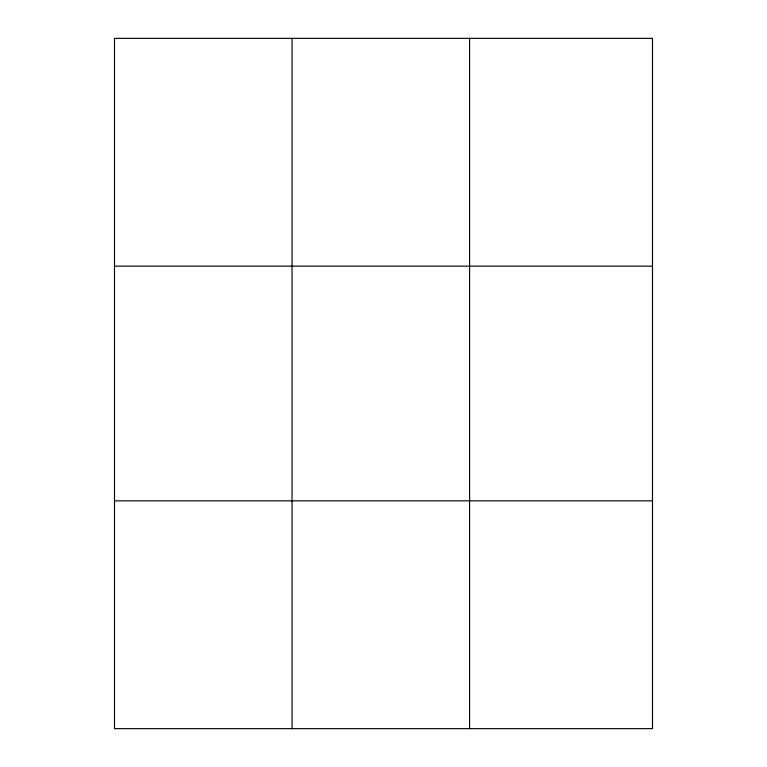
<?xml version="1.0" encoding="UTF-8"?>
<svg xmlns="http://www.w3.org/2000/svg" width="767" height="767" viewBox="0 0 767 767"><rect width="100%" height="100%" fill="white"/><g stroke="black" fill="none" stroke-linecap="round" stroke-linejoin="round"><path stroke-width="1.15" d="M292.045 38.35L292.045 728.65M469.577 38.35L469.577 728.65M114.504 266.149L652.496 266.149M114.504 500.851L652.496 500.851M652.496 38.35L652.496 728.65L114.504 728.65L114.504 38.35L652.496 38.35"/></g></svg>
